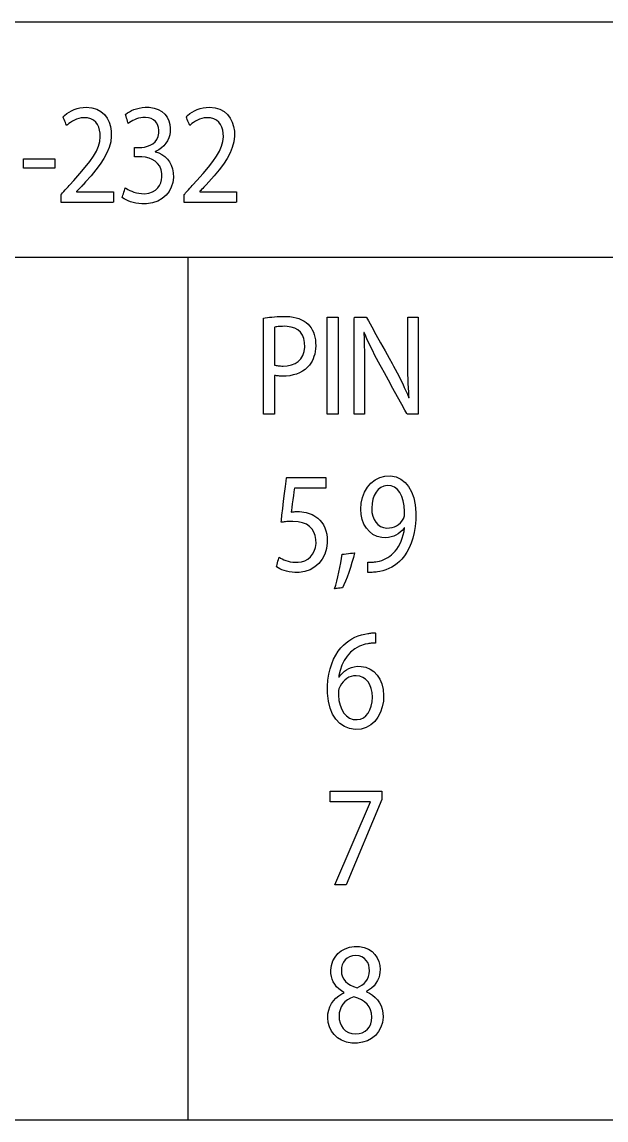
# Model space of a CAD drawing. Extents: x 3.4 to 20.6, y 5.2 to 12.5.
# Drawn here: x 18.007 to 18.379, y 10.551 to 11.251 of the extents above; entities that cross this region are included whole.
import ezdxf

# ---------------------------------------------------------------- set-up
doc = ezdxf.new("R2010")
doc.units = 0
doc.header["$MEASUREMENT"] = 0
doc.layers.get('0').update_dxf_attribs({"linetype": 'CONTINUOUS'})

msp = doc.modelspace()

# ---------------------------------------------------------------- linework, layer by layer
for points in [[(17.56909, 11.25083), (17.66846, 11.25083), (17.77649, 11.25083), (17.89209, 11.25083), (18.01418, 11.25083), (18.14169, 11.25083), (18.27352, 11.25083), (18.4086, 11.25083)], [(18.02813, 11.16364), (18.02813, 11.15767), (18.00829, 11.15767), (18.00829, 11.16364), (18.02813, 11.16364)], [(17.12677, 11.10083), (20.24156, 11.10083)], [(18.11281, 11.10083), (18.11281, 10.55083)], [(18.2087, 11.06268), (18.2087, 11.00083), (18.20171, 11.00083), (18.20171, 11.06268), (18.2087, 11.06268)], [(18.23652, 10.76048), (18.23652, 10.75515), (18.21379, 10.70083), (18.20648, 10.70083), (18.22913, 10.75359), (18.22913, 10.75378), (18.20359, 10.75378), (18.20359, 10.76048), (18.23652, 10.76048)], [(18.4086, 10.55083), (18.27352, 10.55083), (18.14169, 10.55083), (18.01418, 10.55083), (17.89209, 10.55083), (17.77649, 10.55083), (17.66846, 10.55083), (17.56909, 10.55083)]]:
    msp.add_lwpolyline(points)
for points in [[(18.03215, 11.13584), (18.03215, 11.13602), (18.03215, 11.1365), (18.03215, 11.13719), (18.03215, 11.13801), (18.03215, 11.13886), (18.03215, 11.13965), (18.03215, 11.14029), (18.03215, 11.14069), (18.03216, 11.14081), (18.03247, 11.14115), (18.03309, 11.14184), (18.03391, 11.14275), (18.03484, 11.14379), (18.03578, 11.14484), (18.03663, 11.14578), (18.03728, 11.1465), (18.03764, 11.1469), (18.04021, 11.14971), (18.04419, 11.15417), (18.04761, 11.15821), (18.05049, 11.1619), (18.05283, 11.16532), (18.05465, 11.16854), (18.05596, 11.17162), (18.05678, 11.17465), (18.05711, 11.1777), (18.05704, 11.17991), (18.05674, 11.1819), (18.05619, 11.18377), (18.05538, 11.18546), (18.05427, 11.18695), (18.05283, 11.18817), (18.05106, 11.18908), (18.04891, 11.18963), (18.04653, 11.18979), (18.04494, 11.18966), (18.04342, 11.18934), (18.04198, 11.18887), (18.04062, 11.18827), (18.03936, 11.18758), (18.03819, 11.18681), (18.03712, 11.18601), (18.03617, 11.1852), (18.03566, 11.18479), (18.03551, 11.18516), (18.03524, 11.18583), (18.0349, 11.1867), (18.03452, 11.18766), (18.03414, 11.18862), (18.0338, 11.18947), (18.03355, 11.19011), (18.03343, 11.19043), (18.03434, 11.19128), (18.03573, 11.19238), (18.03723, 11.19338), (18.03883, 11.19427), (18.04053, 11.19503), (18.04232, 11.19565), (18.0442, 11.19611), (18.04617, 11.19639), (18.0482, 11.19649), (18.05182, 11.19616), (18.05494, 11.19521), (18.05758, 11.19373), (18.05975, 11.1918), (18.06147, 11.18951), (18.06276, 11.18693), (18.06363, 11.18415), (18.0641, 11.18125), (18.06417, 11.17807), (18.06375, 11.1744), (18.06281, 11.17082), (18.06137, 11.16731), (18.05947, 11.1638), (18.05714, 11.16025), (18.0544, 11.15662), (18.05127, 11.15284), (18.04779, 11.14889), (18.04615, 11.14707), (18.04584, 11.14674), (18.04532, 11.1462), (18.04467, 11.14551), (18.04395, 11.14476), (18.04326, 11.14402), (18.04265, 11.14338), (18.04222, 11.14292), (18.04202, 11.14272), (18.04202, 11.14271), (18.04202, 11.14269), (18.04202, 11.14267), (18.04202, 11.14264), (18.04202, 11.14261), (18.04202, 11.14258), (18.04202, 11.14256), (18.04202, 11.14254), (18.04204, 11.14254), (18.04312, 11.14254), (18.04558, 11.14254), (18.04897, 11.14254), (18.05288, 11.14254), (18.05688, 11.14254), (18.06055, 11.14254), (18.06346, 11.14254), (18.06518, 11.14254), (18.06547, 11.14249), (18.06547, 11.14206), (18.06547, 11.14127), (18.06547, 11.14024), (18.06547, 11.1391), (18.06547, 11.13798), (18.06547, 11.13698), (18.06547, 11.13623), (18.06547, 11.13586), (18.06484, 11.13584), (18.06211, 11.13584), (18.05779, 11.13584), (18.05247, 11.13584), (18.04676, 11.13584), (18.04127, 11.13584), (18.03661, 11.13584), (18.03336, 11.13584)], [(18.07303, 11.1451), (18.07381, 11.14457), (18.07478, 11.14401), (18.07592, 11.14343), (18.0772, 11.14288), (18.07859, 11.14237), (18.08009, 11.14193), (18.08167, 11.1416), (18.0833, 11.1414), (18.08527, 11.14136), (18.08803, 11.14171), (18.09034, 11.14248), (18.09222, 11.14361), (18.09372, 11.14501), (18.09485, 11.14662), (18.09565, 11.14836), (18.09615, 11.15016), (18.09637, 11.15194), (18.09633, 11.15413), (18.09585, 11.15664), (18.09495, 11.1588), (18.09367, 11.1606), (18.09208, 11.16207), (18.09023, 11.16322), (18.08818, 11.16405), (18.08597, 11.16458), (18.08368, 11.16482), (18.08283, 11.16484), (18.08253, 11.16484), (18.08203, 11.16484), (18.08141, 11.16484), (18.08075, 11.16484), (18.0801, 11.16484), (18.07954, 11.16484), (18.07914, 11.16484), (18.07897, 11.16484), (18.07897, 11.16501), (18.07897, 11.16556), (18.07897, 11.16637), (18.07897, 11.16735), (18.07897, 11.16837), (18.07897, 11.16935), (18.07897, 11.17017), (18.07897, 11.17071), (18.07897, 11.17088), (18.07914, 11.17088), (18.07954, 11.17088), (18.0801, 11.17088), (18.08075, 11.17088), (18.08141, 11.17088), (18.08203, 11.17088), (18.08253, 11.17088), (18.08283, 11.17088), (18.08349, 11.1709), (18.08531, 11.1711), (18.08714, 11.17155), (18.08892, 11.17225), (18.09057, 11.17323), (18.09202, 11.17447), (18.09321, 11.176), (18.09406, 11.17782), (18.0945, 11.17995), (18.09452, 11.18189), (18.09429, 11.18345), (18.09385, 11.18492), (18.09317, 11.18627), (18.09224, 11.18746), (18.09106, 11.18845), (18.08962, 11.18923), (18.08789, 11.18975), (18.08588, 11.18997), (18.08429, 11.18993), (18.08289, 11.18974), (18.08153, 11.18942), (18.08022, 11.189), (18.07898, 11.18849), (18.07781, 11.18792), (18.07675, 11.1873), (18.07579, 11.18667), (18.07495, 11.18604), (18.07488, 11.18625), (18.07471, 11.18681), (18.07445, 11.18762), (18.07415, 11.18858), (18.07384, 11.18958), (18.07354, 11.19052), (18.0733, 11.19128), (18.07315, 11.19178), (18.07332, 11.19208), (18.07439, 11.19286), (18.07564, 11.19361), (18.07704, 11.19432), (18.07858, 11.19496), (18.08023, 11.19552), (18.08199, 11.19597), (18.08382, 11.19629), (18.0857, 11.19647), (18.08828, 11.19644), (18.09139, 11.19596), (18.09407, 11.19501), (18.09633, 11.19368), (18.09818, 11.192), (18.09963, 11.19004), (18.10069, 11.18787), (18.10137, 11.18553), (18.10168, 11.18309), (18.10164, 11.18088), (18.10135, 11.17887), (18.10081, 11.17696), (18.10002, 11.17516), (18.09897, 11.17349), (18.09768, 11.17195), (18.09614, 11.17057), (18.09435, 11.16936), (18.09231, 11.16833), (18.09207, 11.16822), (18.09207, 11.16821), (18.09207, 11.16818), (18.09207, 11.16815), (18.09207, 11.16812), (18.09207, 11.16809), (18.09207, 11.16807), (18.09207, 11.16806), (18.09231, 11.16799), (18.09444, 11.1673), (18.09643, 11.1663), (18.09826, 11.16502), (18.09988, 11.16345), (18.10127, 11.16161), (18.10237, 11.15951), (18.10317, 11.15717), (18.10362, 11.15458), (18.10368, 11.15164), (18.10326, 11.14848), (18.10234, 11.1455), (18.10092, 11.14276), (18.09901, 11.14032), (18.09661, 11.13826), (18.09373, 11.13662), (18.09037, 11.13548), (18.08653, 11.1349), (18.08357, 11.13486), (18.08163, 11.13502), (18.07978, 11.13531), (18.07802, 11.13572), (18.07638, 11.13621), (18.07487, 11.13678), (18.07351, 11.1374), (18.07231, 11.13805), (18.0713, 11.13872), (18.07114, 11.139), (18.0713, 11.13953), (18.07156, 11.14034), (18.07186, 11.14133), (18.07219, 11.14239), (18.0725, 11.14341), (18.07277, 11.14428), (18.07296, 11.14488)], [(18.11054, 11.13584), (18.11054, 11.13602), (18.11054, 11.1365), (18.11054, 11.13719), (18.11054, 11.13801), (18.11054, 11.13886), (18.11054, 11.13965), (18.11054, 11.14029), (18.11054, 11.14069), (18.11056, 11.14081), (18.11087, 11.14115), (18.11149, 11.14184), (18.11231, 11.14275), (18.11325, 11.14379), (18.11419, 11.14484), (18.11504, 11.14578), (18.11569, 11.1465), (18.11605, 11.1469), (18.11862, 11.14971), (18.1226, 11.15417), (18.12602, 11.15821), (18.12889, 11.1619), (18.13123, 11.16532), (18.13305, 11.16854), (18.13437, 11.17162), (18.13518, 11.17465), (18.13552, 11.1777), (18.13545, 11.17991), (18.13515, 11.1819), (18.1346, 11.18377), (18.13378, 11.18546), (18.13267, 11.18695), (18.13123, 11.18817), (18.12946, 11.18908), (18.12731, 11.18963), (18.12493, 11.18979), (18.12334, 11.18966), (18.12182, 11.18934), (18.12038, 11.18887), (18.11903, 11.18827), (18.11776, 11.18758), (18.11659, 11.18681), (18.11553, 11.18601), (18.11457, 11.1852), (18.11407, 11.18479), (18.11392, 11.18516), (18.11365, 11.18583), (18.11331, 11.1867), (18.11293, 11.18766), (18.11255, 11.18862), (18.11221, 11.18947), (18.11196, 11.19011), (18.11184, 11.19043), (18.11275, 11.19128), (18.11413, 11.19238), (18.11563, 11.19338), (18.11723, 11.19427), (18.11893, 11.19503), (18.12072, 11.19565), (18.12261, 11.19611), (18.12457, 11.19639), (18.12661, 11.19649), (18.13023, 11.19616), (18.13335, 11.19521), (18.13598, 11.19373), (18.13815, 11.1918), (18.13987, 11.18951), (18.14116, 11.18693), (18.14203, 11.18415), (18.1425, 11.18125), (18.14257, 11.17807), (18.14215, 11.1744), (18.1412, 11.17082), (18.13977, 11.16731), (18.13788, 11.1638), (18.13554, 11.16025), (18.1328, 11.15662), (18.12968, 11.15284), (18.1262, 11.14889), (18.12456, 11.14707), (18.12425, 11.14674), (18.12373, 11.1462), (18.12308, 11.14551), (18.12236, 11.14476), (18.12167, 11.14402), (18.12106, 11.14338), (18.12063, 11.14292), (18.12043, 11.14272), (18.12043, 11.14271), (18.12043, 11.14269), (18.12043, 11.14267), (18.12043, 11.14264), (18.12043, 11.14261), (18.12043, 11.14258), (18.12043, 11.14256), (18.12043, 11.14254), (18.12045, 11.14254), (18.12153, 11.14254), (18.12399, 11.14254), (18.12738, 11.14254), (18.13129, 11.14254), (18.13529, 11.14254), (18.13896, 11.14254), (18.14187, 11.14254), (18.14359, 11.14254), (18.14388, 11.14249), (18.14388, 11.14206), (18.14388, 11.14127), (18.14388, 11.14024), (18.14388, 11.1391), (18.14388, 11.13798), (18.14388, 11.13698), (18.14388, 11.13623), (18.14388, 11.13586), (18.14324, 11.13584), (18.14052, 11.13584), (18.13619, 11.13584), (18.13087, 11.13584), (18.12517, 11.13584), (18.11967, 11.13584), (18.115, 11.13584), (18.11176, 11.13584)], [(18.16098, 11.06195), (18.16221, 11.06217), (18.16352, 11.06238), (18.16492, 11.06257), (18.16642, 11.06274), (18.168, 11.06289), (18.16968, 11.06301), (18.17145, 11.06309), (18.17332, 11.06314), (18.17546, 11.06313), (18.17774, 11.06299), (18.17986, 11.0627), (18.18184, 11.06228), (18.18366, 11.06171), (18.18534, 11.06101), (18.18686, 11.06018), (18.18823, 11.05922), (18.18945, 11.05813), (18.19046, 11.05704), (18.19136, 11.05583), (18.19215, 11.05451), (18.19283, 11.05308), (18.19338, 11.05154), (18.19381, 11.0499), (18.19411, 11.04816), (18.19428, 11.04633), (18.1943, 11.04442), (18.1942, 11.04253), (18.19399, 11.04075), (18.19366, 11.03906), (18.19322, 11.03748), (18.19267, 11.03599), (18.192, 11.0346), (18.19123, 11.0333), (18.19034, 11.03211), (18.18907, 11.03068), (18.18754, 11.02933), (18.18585, 11.02817), (18.18401, 11.02719), (18.18203, 11.02639), (18.17994, 11.02578), (18.17773, 11.02535), (18.17544, 11.02512), (18.17344, 11.02506), (18.17271, 11.02506), (18.172, 11.02508), (18.17131, 11.02511), (18.17064, 11.02516), (18.16998, 11.02523), (18.16935, 11.02531), (18.16874, 11.02542), (18.16816, 11.02556), (18.16797, 11.02519), (18.16797, 11.02316), (18.16797, 11.01989), (18.16797, 11.01586), (18.16797, 11.01154), (18.16797, 11.0074), (18.16797, 11.00392), (18.16797, 11.00158), (18.16797, 11.00083), (18.16765, 11.00083), (18.1669, 11.00083), (18.16587, 11.00083), (18.16468, 11.00083), (18.16347, 11.00083), (18.16237, 11.00083), (18.16151, 11.00083), (18.16104, 11.00083), (18.16098, 11.00157), (18.16098, 11.00616), (18.16098, 11.01394), (18.16098, 11.02373), (18.16098, 11.03436), (18.16098, 11.04468), (18.16098, 11.05349), (18.16098, 11.05964)], [(18.2189, 11.00083), (18.2189, 11.00307), (18.2189, 11.00905), (18.2189, 11.01766), (18.2189, 11.02779), (18.2189, 11.03834), (18.2189, 11.0482), (18.2189, 11.05625), (18.2189, 11.0614), (18.21892, 11.06268), (18.21932, 11.06268), (18.22015, 11.06268), (18.22127, 11.06268), (18.22255, 11.06268), (18.22384, 11.06268), (18.22501, 11.06268), (18.22593, 11.06268), (18.22645, 11.06268), (18.22669, 11.06239), (18.22788, 11.06024), (18.22996, 11.05648), (18.23263, 11.05167), (18.23557, 11.04637), (18.23848, 11.04114), (18.24103, 11.03654), (18.24292, 11.03313), (18.24384, 11.03147), (18.2449, 11.02954), (18.24619, 11.02712), (18.24742, 11.02475), (18.24858, 11.02243), (18.24969, 11.02014), (18.25074, 11.01789), (18.25174, 11.01567), (18.25269, 11.01347), (18.25359, 11.01129), (18.2536, 11.01129), (18.25362, 11.0113), (18.25364, 11.01132), (18.25367, 11.01133), (18.25369, 11.01135), (18.25372, 11.01136), (18.25374, 11.01138), (18.25375, 11.01138), (18.2537, 11.01209), (18.25351, 11.01489), (18.25335, 11.01766), (18.25323, 11.02043), (18.25313, 11.02323), (18.25305, 11.02608), (18.253, 11.029), (18.25297, 11.03202), (18.25296, 11.03517), (18.25296, 11.03705), (18.25296, 11.03883), (18.25296, 11.04193), (18.25296, 11.04591), (18.25296, 11.0503), (18.25296, 11.05462), (18.25296, 11.05843), (18.25296, 11.06125), (18.25296, 11.06262), (18.25309, 11.06268), (18.25364, 11.06268), (18.2545, 11.06268), (18.25555, 11.06268), (18.25667, 11.06268), (18.25775, 11.06268), (18.25866, 11.06268), (18.2593, 11.06268), (18.25954, 11.06268), (18.25954, 11.06044), (18.25954, 11.05447), (18.25954, 11.04586), (18.25954, 11.03572), (18.25954, 11.02518), (18.25954, 11.01532), (18.25954, 11.00727), (18.25954, 11.00212), (18.25952, 11.00083), (18.25914, 11.00083), (18.25837, 11.00083), (18.25733, 11.00083), (18.25615, 11.00083), (18.25496, 11.00083), (18.25387, 11.00083), (18.25302, 11.00083), (18.25254, 11.00083), (18.25231, 11.00113), (18.25113, 11.00328), (18.24906, 11.00706), (18.24642, 11.01188), (18.24351, 11.0172), (18.24063, 11.02245), (18.23811, 11.02706), (18.23624, 11.03048), (18.23533, 11.03214), (18.23432, 11.03399), (18.23305, 11.03636), (18.2318, 11.03874), (18.23058, 11.04112), (18.22939, 11.0435), (18.22826, 11.04586), (18.22717, 11.04822), (18.22613, 11.05055), (18.22517, 11.05286), (18.22516, 11.05286), (18.22513, 11.05285), (18.2251, 11.05284), (18.22506, 11.05282), (18.22502, 11.05281), (18.22498, 11.05279), (18.22495, 11.05278), (18.22493, 11.05277), (18.22496, 11.0521), (18.22508, 11.04944), (18.22519, 11.04677), (18.22527, 11.04406), (18.22534, 11.04129), (18.2254, 11.03843), (18.22544, 11.03545), (18.22546, 11.03231), (18.22548, 11.02899), (18.22548, 11.02701), (18.22548, 11.02519), (18.22548, 11.02202), (18.22548, 11.01796), (18.22548, 11.01348), (18.22548, 11.00906), (18.22548, 11.00518), (18.22548, 11.0023), (18.22548, 11.0009), (18.22534, 11.00083), (18.22479, 11.00083), (18.22394, 11.00083), (18.22289, 11.00083), (18.22177, 11.00083), (18.22069, 11.00083), (18.21977, 11.00083), (18.21914, 11.00083)], [(18.16797, 11.03212), (18.16855, 11.03197), (18.16916, 11.03184), (18.16981, 11.03173), (18.17049, 11.03164), (18.17121, 11.03157), (18.17196, 11.03153), (18.17275, 11.0315), (18.17358, 11.03149), (18.17612, 11.03162), (18.17881, 11.03216), (18.18116, 11.03309), (18.18317, 11.03442), (18.1848, 11.03613), (18.18605, 11.03822), (18.18688, 11.04067), (18.18729, 11.04348), (18.18724, 11.04642), (18.18676, 11.049), (18.18587, 11.0512), (18.1846, 11.05304), (18.18297, 11.0545), (18.18101, 11.05561), (18.17875, 11.05636), (18.17621, 11.05675), (18.17412, 11.05681), (18.17306, 11.05679), (18.17208, 11.05674), (18.17116, 11.05668), (18.17033, 11.0566), (18.16958, 11.05651), (18.16892, 11.0564), (18.16835, 11.05628), (18.16797, 11.05613), (18.16797, 11.05478), (18.16797, 11.05191), (18.16797, 11.04804), (18.16797, 11.04371), (18.16797, 11.03943), (18.16797, 11.03572), (18.16797, 11.03311)], [(18.20066, 10.95369), (18.19993, 10.95369), (18.198, 10.95369), (18.19522, 10.95369), (18.19195, 10.95369), (18.18854, 10.95369), (18.18537, 10.95369), (18.18277, 10.95369), (18.18113, 10.95369), (18.18073, 10.95365), (18.18062, 10.95281), (18.1804, 10.95113), (18.1801, 10.94886), (18.17976, 10.94629), (18.17942, 10.94369), (18.17911, 10.94134), (18.17888, 10.93951), (18.17874, 10.93849), (18.17894, 10.9384), (18.17936, 10.93846), (18.17978, 10.93852), (18.18021, 10.93857), (18.18066, 10.93862), (18.18115, 10.93866), (18.18167, 10.9387), (18.18223, 10.93872), (18.18285, 10.93873), (18.18409, 10.9387), (18.18546, 10.9386), (18.18682, 10.93841), (18.18816, 10.93814), (18.18947, 10.93778), (18.19075, 10.93734), (18.19198, 10.93681), (18.19317, 10.93618), (18.19432, 10.93545), (18.19569, 10.93443), (18.19698, 10.93321), (18.19816, 10.9318), (18.19921, 10.9302), (18.20011, 10.9284), (18.20083, 10.92642), (18.20135, 10.92424), (18.20164, 10.92188), (18.20167, 10.91888), (18.20115, 10.91508), (18.20006, 10.91159), (18.19843, 10.90846), (18.19631, 10.90572), (18.19374, 10.90345), (18.19077, 10.90168), (18.18744, 10.90048), (18.1838, 10.89988), (18.1811, 10.89985), (18.17923, 10.9), (18.17744, 10.90027), (18.17576, 10.90063), (18.17419, 10.90108), (18.17276, 10.9016), (18.17147, 10.90217), (18.17033, 10.90278), (18.16936, 10.90341), (18.16929, 10.90366), (18.16945, 10.90421), (18.16969, 10.90504), (18.16998, 10.90604), (18.17028, 10.9071), (18.17057, 10.90809), (18.17081, 10.90892), (18.17097, 10.90948), (18.17112, 10.90958), (18.17197, 10.90906), (18.17296, 10.90853), (18.17409, 10.90802), (18.17533, 10.90754), (18.17668, 10.90712), (18.17812, 10.90677), (18.17964, 10.90651), (18.18121, 10.90636), (18.18309, 10.90637), (18.18529, 10.90671), (18.18736, 10.90742), (18.18925, 10.90848), (18.19092, 10.90986), (18.19232, 10.91156), (18.19342, 10.91356), (18.19417, 10.91584), (18.19453, 10.91838), (18.19446, 10.921), (18.19401, 10.92343), (18.1932, 10.92563), (18.192, 10.92757), (18.1904, 10.92924), (18.18839, 10.93059), (18.18596, 10.93161), (18.18309, 10.93225), (18.17976, 10.93249), (18.17859, 10.93248), (18.17764, 10.93244), (18.17674, 10.93238), (18.17588, 10.93231), (18.17507, 10.93222), (18.17429, 10.93213), (18.17355, 10.93203), (18.17285, 10.93193), (18.17231, 10.9319), (18.17248, 10.93332), (18.17284, 10.93639), (18.17333, 10.94057), (18.17389, 10.94535), (18.17447, 10.95022), (18.17499, 10.95465), (18.1754, 10.95815), (18.17564, 10.96018), (18.17588, 10.96048), (18.17755, 10.96048), (18.18053, 10.96048), (18.18436, 10.96048), (18.18859, 10.96048), (18.19278, 10.96048), (18.19648, 10.96048), (18.19923, 10.96048), (18.20059, 10.96048), (18.20066, 10.96035), (18.20066, 10.95979), (18.20066, 10.9589), (18.20066, 10.95782), (18.20066, 10.95666), (18.20066, 10.95554), (18.20066, 10.95459), (18.20066, 10.95393)], [(18.2274, 10.90651), (18.22794, 10.90647), (18.22851, 10.90645), (18.2291, 10.90645), (18.22971, 10.90647), (18.23037, 10.90651), (18.23106, 10.90657), (18.23179, 10.90665), (18.23257, 10.90674), (18.23359, 10.90688), (18.23498, 10.90719), (18.23636, 10.90759), (18.2377, 10.90811), (18.239, 10.90872), (18.24025, 10.90944), (18.24145, 10.91026), (18.2426, 10.91119), (18.24369, 10.91221), (18.24481, 10.91343), (18.24592, 10.91483), (18.24693, 10.91636), (18.24786, 10.91802), (18.24869, 10.91983), (18.24941, 10.92177), (18.25003, 10.92385), (18.25054, 10.92608), (18.25094, 10.92845), (18.25093, 10.92845), (18.2509, 10.92845), (18.25087, 10.92845), (18.25083, 10.92845), (18.25079, 10.92845), (18.25076, 10.92845), (18.25073, 10.92845), (18.25071, 10.92845), (18.25036, 10.92799), (18.24928, 10.92671), (18.24809, 10.92556), (18.2468, 10.92457), (18.24543, 10.92373), (18.24396, 10.92305), (18.24239, 10.92254), (18.24075, 10.9222), (18.23901, 10.92204), (18.23631, 10.92217), (18.23339, 10.92288), (18.23078, 10.92415), (18.2285, 10.92591), (18.22658, 10.92812), (18.22505, 10.93072), (18.22392, 10.93365), (18.22323, 10.93685), (18.223, 10.94029), (18.22328, 10.94413), (18.22409, 10.94778), (18.22541, 10.95116), (18.22721, 10.9542), (18.22944, 10.95681), (18.23207, 10.95892), (18.23508, 10.96045), (18.23842, 10.96131), (18.24203, 10.96144), (18.24545, 10.9608), (18.24851, 10.95942), (18.25119, 10.95735), (18.25346, 10.95463), (18.2553, 10.95129), (18.2567, 10.9474), (18.25763, 10.94298), (18.25805, 10.93807), (18.25802, 10.93338), (18.25767, 10.92921), (18.25706, 10.92534), (18.25621, 10.92177), (18.25513, 10.91851), (18.25386, 10.91554), (18.25241, 10.91286), (18.25082, 10.91047), (18.24909, 10.90836), (18.24764, 10.90687), (18.24608, 10.90552), (18.24443, 10.90432), (18.2427, 10.90327), (18.24089, 10.90236), (18.23904, 10.90161), (18.23714, 10.90102), (18.23521, 10.90058), (18.23362, 10.90032), (18.23275, 10.90018), (18.23191, 10.90008), (18.2311, 10.89999), (18.23033, 10.89994), (18.22959, 10.8999), (18.22889, 10.89988), (18.22822, 10.89988), (18.2276, 10.8999), (18.2274, 10.90002), (18.2274, 10.90055), (18.2274, 10.9014), (18.2274, 10.90246), (18.2274, 10.90359), (18.2274, 10.90469), (18.2274, 10.90562), (18.2274, 10.90627)], [(18.22998, 10.94084), (18.23015, 10.93823), (18.23066, 10.93584), (18.23147, 10.93372), (18.23258, 10.93189), (18.23397, 10.93039), (18.23561, 10.92925), (18.23748, 10.9285), (18.23957, 10.92818), (18.24137, 10.92825), (18.24298, 10.92854), (18.24447, 10.92904), (18.24585, 10.92972), (18.2471, 10.93056), (18.24822, 10.93155), (18.2492, 10.93267), (18.25002, 10.9339), (18.25038, 10.93458), (18.25052, 10.93487), (18.25063, 10.93517), (18.25073, 10.9355), (18.25081, 10.93586), (18.25087, 10.93624), (18.25091, 10.93664), (18.25093, 10.93708), (18.25091, 10.93883), (18.25064, 10.94234), (18.25007, 10.94555), (18.24918, 10.94841), (18.24797, 10.95086), (18.24643, 10.95283), (18.24454, 10.95427), (18.24231, 10.95512), (18.23982, 10.95533), (18.23774, 10.95496), (18.23584, 10.9541), (18.23417, 10.95279), (18.23273, 10.95107), (18.23157, 10.94897), (18.2307, 10.94654), (18.23017, 10.94382)], [(18.20637, 10.88955), (18.20704, 10.89177), (18.20774, 10.89431), (18.20843, 10.8971), (18.2091, 10.90003), (18.20974, 10.90302), (18.21031, 10.90599), (18.21079, 10.90883), (18.21118, 10.91148), (18.21152, 10.91152), (18.21241, 10.91162), (18.21367, 10.91177), (18.21512, 10.91193), (18.21656, 10.9121), (18.21782, 10.91225), (18.21871, 10.91235), (18.21905, 10.91239), (18.21828, 10.90937), (18.21739, 10.90622), (18.21642, 10.90304), (18.21538, 10.89993), (18.21433, 10.89698), (18.2133, 10.8943), (18.21232, 10.89197), (18.21143, 10.89009), (18.21121, 10.89007), (18.21064, 10.89), (18.20983, 10.88992), (18.2089, 10.88982), (18.20797, 10.88972), (18.20716, 10.88963), (18.20658, 10.88957)], [(18.23242, 10.85479), (18.2319, 10.85482), (18.23135, 10.85482), (18.23078, 10.85482), (18.23018, 10.85479), (18.22955, 10.85475), (18.2289, 10.85469), (18.22824, 10.8546), (18.22756, 10.8545), (18.22575, 10.85412), (18.22226, 10.85292), (18.21918, 10.85122), (18.21651, 10.84909), (18.21424, 10.8466), (18.21237, 10.84379), (18.21089, 10.84074), (18.20981, 10.83751), (18.2091, 10.83415), (18.20898, 10.83322), (18.20899, 10.83322), (18.20903, 10.83322), (18.20906, 10.83322), (18.2091, 10.83322), (18.20914, 10.83322), (18.20917, 10.83322), (18.20919, 10.83322), (18.20928, 10.83334), (18.21023, 10.83462), (18.21133, 10.83581), (18.21257, 10.83691), (18.21395, 10.83788), (18.21545, 10.83871), (18.21709, 10.83937), (18.21885, 10.83983), (18.22074, 10.84008), (18.22325, 10.84005), (18.22623, 10.83948), (18.22894, 10.83835), (18.23135, 10.83669), (18.23341, 10.83452), (18.2351, 10.8319), (18.23638, 10.82884), (18.23721, 10.82539), (18.23755, 10.82157), (18.23739, 10.81777), (18.23672, 10.81414), (18.23556, 10.81074), (18.23393, 10.80765), (18.23186, 10.80495), (18.22937, 10.80273), (18.22646, 10.80109), (18.22318, 10.8001), (18.21951, 10.79984), (18.21585, 10.80038), (18.21254, 10.80166), (18.20961, 10.80365), (18.2071, 10.80631), (18.20503, 10.8096), (18.20343, 10.81348), (18.20235, 10.81791), (18.2018, 10.82285), (18.20179, 10.82745), (18.20208, 10.83131), (18.20265, 10.83497), (18.20345, 10.8384), (18.20448, 10.8416), (18.20571, 10.84457), (18.20712, 10.84728), (18.2087, 10.84975), (18.21041, 10.85195), (18.21199, 10.85361), (18.21365, 10.85509), (18.21542, 10.85641), (18.21729, 10.85759), (18.21925, 10.8586), (18.2213, 10.85945), (18.22343, 10.86014), (18.22563, 10.86066), (18.22748, 10.86097), (18.22818, 10.86108), (18.22886, 10.86118), (18.22951, 10.86125), (18.23012, 10.86131), (18.23071, 10.86135), (18.23126, 10.86137), (18.23178, 10.86139), (18.23226, 10.8614), (18.23242, 10.86129), (18.23242, 10.86077), (18.23242, 10.85993), (18.23242, 10.85887), (18.23242, 10.85773), (18.23242, 10.85663), (18.23242, 10.85569), (18.23242, 10.85504)], [(18.23041, 10.82038), (18.23023, 10.82335), (18.22968, 10.82599), (18.2288, 10.8283), (18.22761, 10.83024), (18.22612, 10.83181), (18.22436, 10.83298), (18.22235, 10.83373), (18.22012, 10.83404), (18.21841, 10.83397), (18.21691, 10.83363), (18.21546, 10.83306), (18.2141, 10.83228), (18.21284, 10.83129), (18.21169, 10.83013), (18.21068, 10.8288), (18.20982, 10.82734), (18.20942, 10.82651), (18.20926, 10.82614), (18.20912, 10.82576), (18.209, 10.82534), (18.2089, 10.82491), (18.20882, 10.82445), (18.20876, 10.82396), (18.20873, 10.82345), (18.20878, 10.82172), (18.20914, 10.81835), (18.20983, 10.81529), (18.21085, 10.81258), (18.2122, 10.81027), (18.21386, 10.80842), (18.21585, 10.80707), (18.21815, 10.80627), (18.22066, 10.80608), (18.22276, 10.80643), (18.22465, 10.80726), (18.22632, 10.80853), (18.22773, 10.81021), (18.22887, 10.81227), (18.22971, 10.81467), (18.23024, 10.81739)], [(18.20197, 10.61597), (18.20213, 10.61851), (18.20259, 10.62087), (18.20335, 10.62305), (18.20438, 10.62505), (18.20568, 10.62687), (18.20723, 10.62852), (18.20902, 10.62998), (18.21103, 10.63127), (18.21233, 10.63195), (18.21233, 10.63197), (18.21232, 10.632), (18.21231, 10.63204), (18.21229, 10.63209), (18.21228, 10.63214), (18.21227, 10.63218), (18.21226, 10.63221), (18.21225, 10.63222), (18.21073, 10.63314), (18.20905, 10.63443), (18.20763, 10.63584), (18.20645, 10.63737), (18.20551, 10.63898), (18.2048, 10.64067), (18.20431, 10.64241), (18.20404, 10.64419), (18.20399, 10.64628), (18.20438, 10.64939), (18.20527, 10.65222), (18.20664, 10.65473), (18.20842, 10.6569), (18.21059, 10.65869), (18.21308, 10.66006), (18.21585, 10.661), (18.21887, 10.66145), (18.22218, 10.66139), (18.22526, 10.66079), (18.22792, 10.6597), (18.23018, 10.6582), (18.23203, 10.65636), (18.23346, 10.65423), (18.23449, 10.65188), (18.23511, 10.64939), (18.23531, 10.64682), (18.23522, 10.64504), (18.23493, 10.64326), (18.23443, 10.64149), (18.23369, 10.63976), (18.2327, 10.63808), (18.23143, 10.63649), (18.22987, 10.63499), (18.228, 10.63362), (18.22671, 10.63286), (18.22671, 10.63284), (18.22671, 10.63281), (18.22671, 10.63277), (18.22671, 10.63272), (18.22671, 10.63267), (18.22671, 10.63263), (18.22671, 10.6326), (18.22671, 10.63259), (18.22846, 10.63171), (18.23046, 10.63044), (18.23222, 10.629), (18.23375, 10.62737), (18.23502, 10.62557), (18.23601, 10.6236), (18.23672, 10.62145), (18.23713, 10.61914), (18.23722, 10.61645), (18.2368, 10.61304), (18.2358, 10.60994), (18.23429, 10.60719), (18.23232, 10.60483), (18.22994, 10.60288), (18.2272, 10.60138), (18.22415, 10.60037), (18.22086, 10.59988), (18.21726, 10.59994), (18.21385, 10.60057), (18.21083, 10.6017), (18.20821, 10.60329), (18.20602, 10.60527), (18.20428, 10.60759), (18.20301, 10.61018), (18.20224, 10.613)], [(18.21065, 10.64617), (18.21083, 10.64405), (18.21136, 10.64219), (18.21221, 10.64054), (18.21337, 10.63911), (18.21481, 10.63787), (18.21651, 10.63681), (18.21845, 10.63591), (18.22061, 10.63515), (18.22224, 10.6359), (18.22375, 10.63682), (18.2251, 10.63792), (18.22627, 10.6392), (18.22723, 10.64064), (18.22795, 10.64226), (18.2284, 10.64404), (18.22856, 10.64599), (18.22844, 10.64777), (18.22807, 10.64952), (18.22744, 10.65116), (18.22652, 10.65264), (18.22531, 10.65389), (18.22378, 10.65486), (18.22193, 10.65549), (18.21973, 10.65571), (18.21765, 10.65551), (18.21584, 10.65495), (18.21428, 10.65405), (18.21299, 10.65287), (18.21198, 10.65145), (18.21125, 10.64983), (18.2108, 10.64805)], [(18.23009, 10.61634), (18.22989, 10.61889), (18.22929, 10.62112), (18.22832, 10.62305), (18.22699, 10.62472), (18.22534, 10.62616), (18.22338, 10.62739), (18.22112, 10.62845), (18.2186, 10.62937), (18.21644, 10.6285), (18.21456, 10.6274), (18.21294, 10.6261), (18.21161, 10.6246), (18.21057, 10.62294), (18.20981, 10.62112), (18.20935, 10.61916), (18.2092, 10.61709), (18.20931, 10.61486), (18.2098, 10.61275), (18.21065, 10.61082), (18.21184, 10.60912), (18.21335, 10.60771), (18.21517, 10.60663), (18.21727, 10.60595), (18.21965, 10.60571), (18.22192, 10.60591), (18.22395, 10.6065), (18.22574, 10.60745), (18.22725, 10.60872), (18.22846, 10.61028), (18.22935, 10.61209), (18.2299, 10.61412)]]:
    msp.add_lwpolyline(points, close=True)

doc.saveas('drawing.dxf')
